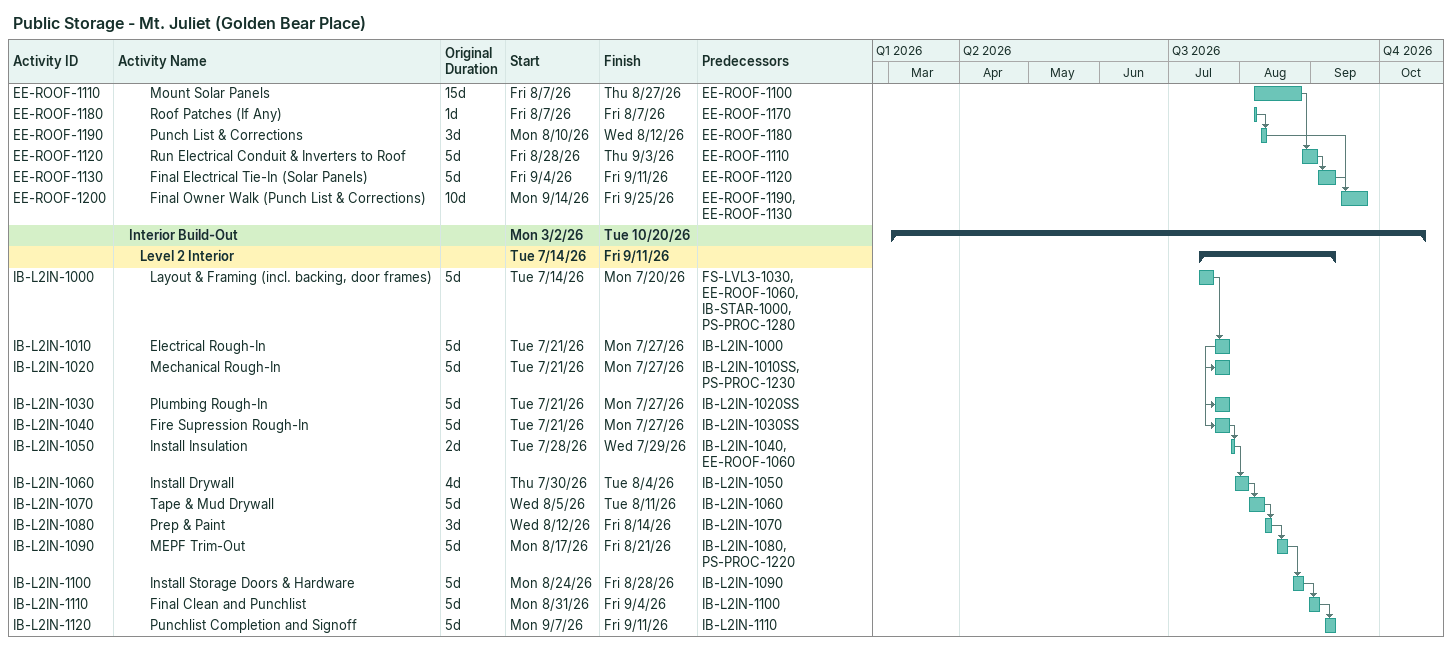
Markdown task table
Public Storage - Mt. Juliet (Golden Bear Place)

| ID | Level | Task | Original duration | Start | Finish | Predecessors |
|---|---|---|---|---|---|---|
| EE-ROOF-1110 | 4 | Mount Solar Panels | 15d | 2026-08-07 | 2026-08-27 | EE-ROOF-1100 |
| EE-ROOF-1180 | 4 | Roof Patches (If Any) | 1d | 2026-08-07 | 2026-08-07 | EE-ROOF-1170 |
| EE-ROOF-1190 | 4 | Punch List & Corrections | 3d | 2026-08-10 | 2026-08-12 | EE-ROOF-1180 |
| EE-ROOF-1120 | 4 | Run Electrical Conduit & Inverters to Roof | 5d | 2026-08-28 | 2026-09-03 | EE-ROOF-1110 |
| EE-ROOF-1130 | 4 | Final Electrical Tie-In (Solar Panels) | 5d | 2026-09-04 | 2026-09-11 | EE-ROOF-1120 |
| EE-ROOF-1200 | 4 | Final Owner Walk (Punch List & Corrections) | 10d | 2026-09-14 | 2026-09-25 | EE-ROOF-1190, EE-ROOF-1130 |
|  | 2 | **Interior Build-Out** |  | 2026-03-02 | 2026-10-20 |  |
|  | 3 | **Level 2 Interior** |  | 2026-07-14 | 2026-09-11 |  |
| IB-L2IN-1000 | 4 | Layout & Framing (incl. backing, door frames) | 5d | 2026-07-14 | 2026-07-20 | FS-LVL3-1030, EE-ROOF-1060, IB-STAR-1000, PS-PROC-1280 |
| IB-L2IN-1010 | 4 | Electrical Rough-In | 5d | 2026-07-21 | 2026-07-27 | IB-L2IN-1000 |
| IB-L2IN-1020 | 4 | Mechanical Rough-In | 5d | 2026-07-21 | 2026-07-27 | IB-L2IN-1010SS, PS-PROC-1230 |
| IB-L2IN-1030 | 4 | Plumbing Rough-In | 5d | 2026-07-21 | 2026-07-27 | IB-L2IN-1020SS |
| IB-L2IN-1040 | 4 | Fire Supression Rough-In | 5d | 2026-07-21 | 2026-07-27 | IB-L2IN-1030SS |
| IB-L2IN-1050 | 4 | Install Insulation | 2d | 2026-07-28 | 2026-07-29 | IB-L2IN-1040, EE-ROOF-1060 |
| IB-L2IN-1060 | 4 | Install Drywall | 4d | 2026-07-30 | 2026-08-04 | IB-L2IN-1050 |
| IB-L2IN-1070 | 4 | Tape & Mud Drywall | 5d | 2026-08-05 | 2026-08-11 | IB-L2IN-1060 |
| IB-L2IN-1080 | 4 | Prep & Paint | 3d | 2026-08-12 | 2026-08-14 | IB-L2IN-1070 |
| IB-L2IN-1090 | 4 | MEPF Trim-Out | 5d | 2026-08-17 | 2026-08-21 | IB-L2IN-1080, PS-PROC-1220 |
| IB-L2IN-1100 | 4 | Install Storage Doors & Hardware | 5d | 2026-08-24 | 2026-08-28 | IB-L2IN-1090 |
| IB-L2IN-1110 | 4 | Final Clean and Punchlist | 5d | 2026-08-31 | 2026-09-04 | IB-L2IN-1100 |
| IB-L2IN-1120 | 4 | Punchlist Completion and Signoff | 5d | 2026-09-07 | 2026-09-11 | IB-L2IN-1110 |
